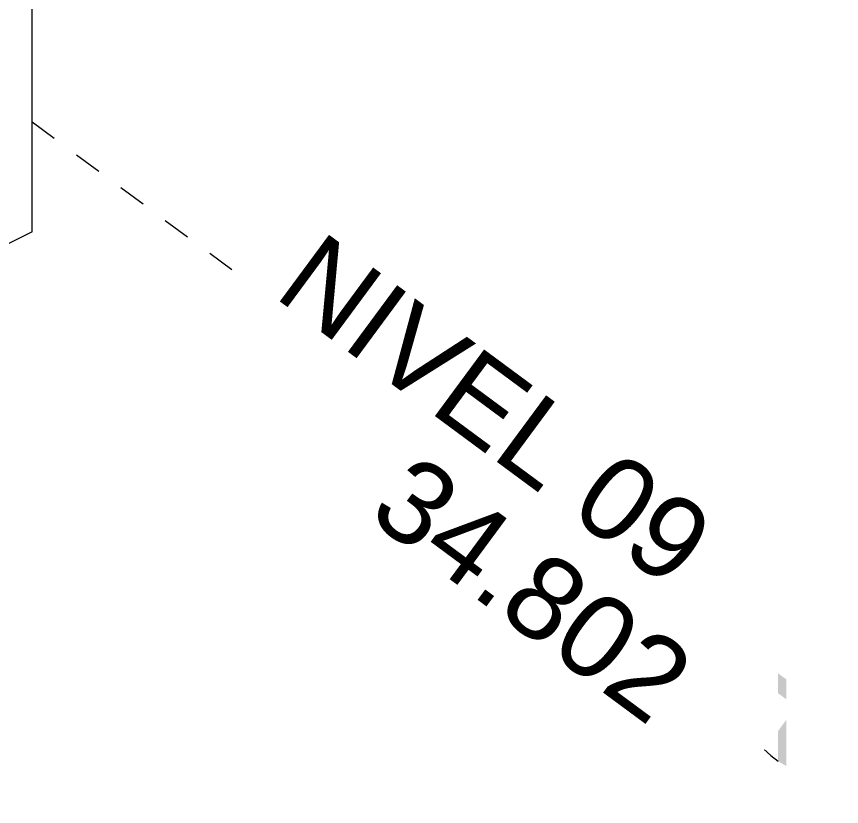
# Model space of a CAD drawing. Header units: metres. Extents: x 63 to 378, y -27 to 78.
# Drawn here: x 327.439 to 330.428, y -2.579 to 0.282 of the extents above; entities that cross this region are included whole.
import ezdxf

# ---------------------------------------------------------------- set-up
doc = ezdxf.new("R2010")
doc.units = ezdxf.units.M
doc.linetypes.add('Centre', pattern=[0.03175, 0.00635, -0.004763, 0.015875, -0.004763])
doc.layers.add('A-FLOR', color=7, linetype='Continuous', lineweight=9)
doc.layers.add('A-FLOR-LEVL', color=7, linetype='Continuous', lineweight=9)
doc.styles.add('Arial_1', font='arial.ttf', dxfattribs={"height": 0.3})

# ---------------------------------------------------------------- blocks, each defined once
blk = doc.blocks.new('Level - M_Level Head - Circle-24867-3D BOMBAS')
at = {"layer": 'A-FLOR-LEVL'}
for points in [[(-47.0698, -2.0965), (-47.0698, -1.7778), (-47.1354, -1.7402), (-47.1965, -1.727), (-47.2489, -1.7388), (-47.2892, -1.7751), (-47.3144, -1.8333), (-47.3231, -1.9094), (-47.2489, -1.9642)], [(-47.0396, -2.4325), (-47.0396, -2.1188), (-47.0698, -2.0965), (-47.0698, -2.4152), (-47.0651, -2.4179)]]:
    blk.add_hatch(color=256, dxfattribs=at).paths.add_polyline_path(points)
for start_param, end_param in [(6.091063, 6.199491), (5.798615, 5.892191), (0.10411, 0.212538), (5.386647, 5.507995), (0.41141, 0.504986), (0.795606, 2.366402)]:
    blk.add_ellipse((-47.0698, -2.0965), major_axis=(-0.1772, 0.3586), ratio=0.5044, start_param=start_param, end_param=end_param, dxfattribs=at)

msp = doc.modelspace()

# ---------------------------------------------------------------- linework, layer by layer
at = {"layer": 'A-FLOR'}
for q in [(327.4955, 0.7766), (327.2633, -0.613)]:
    msp.add_line((327.4955, -0.4982), q, dxfattribs=at)
at = {"layer": 'A-FLOR-LEVL', "linetype": 'Centre'}
for p, q in [((327.4955, -0.0995), (328.3369, -0.7212)), ((328.3369, -0.7212), (329.9449, -1.9094))]:
    msp.add_line(p, q, dxfattribs=at)

# ---------------------------------------------------------------- block references
at = {"layer": 'A-FLOR-LEVL'}
msp.add_blockref('Level - M_Level Head - Circle-24867-3D BOMBAS', (377.268, 0), dxfattribs=at)

# ---------------------------------------------------------------- next in the draw order: texts
at = {"layer": 'A-FLOR-LEVL', "insert": (328.5437, -0.4881), "char_height": 0.3, "width": 2.212657, "attachment_point": 1, "rotation": 323.5385, "style": 'Arial_1', "bg_fill": 3, "box_fill_scale": 1.25, "bg_fill_color": 256, "bg_fill_true_color": 13158600, "bg_fill_transparency": 0}
msp.add_mtext('NIVEL 09', dxfattribs=at)

# ---------------------------------------------------------------- next in the draw order: texts
at = {"layer": 'A-FLOR-LEVL', "insert": (328.8823, -1.2895), "char_height": 0.3, "width": 1.587341, "attachment_point": 1, "rotation": 323.5385, "style": 'Arial_1', "bg_fill": 3, "box_fill_scale": 1.25, "bg_fill_color": 256, "bg_fill_true_color": 13158600, "bg_fill_transparency": 0}
msp.add_mtext('34.802', dxfattribs=at)

doc.saveas('drawing.dxf')
